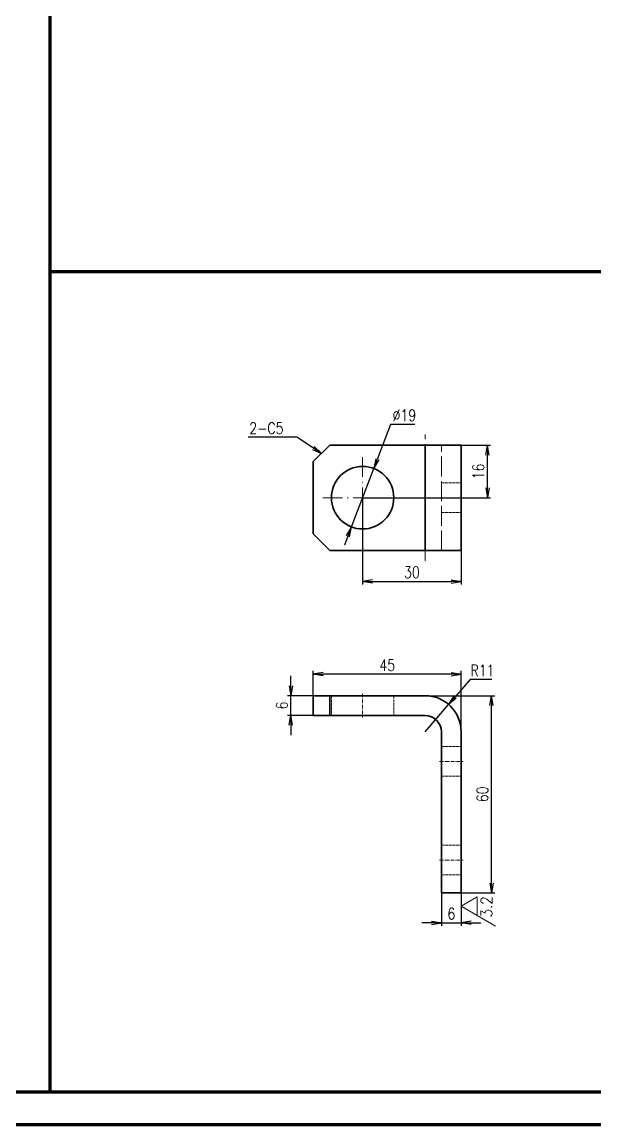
# Model space of a CAD drawing. Header units: millimetres. Extents: x 1333 to 104182, y -62616 to -5704.
# Drawn here: x 50951.2 to 51125.6, y -62616.3 to -62280.9 of the extents above; entities that cross this region are included whole.
import ezdxf
from ezdxf.enums import TextEntityAlignment as Align

# ---------------------------------------------------------------- set-up
doc = ezdxf.new("R2010")
doc.units = ezdxf.units.MM
doc.header["$LTSCALE"] = 0.5
doc.linetypes.add('DASHDOT', pattern=[18.5, 12, -3, 0.5, -3])
doc.linetypes.add('DASHED', pattern=[15, 12, -3])
for name, color, linetype in [('08', 1, 'Continuous'), ('11', 3, 'Continuous'), ('7标注层', 4, 'Continuous'), ('DIM', 7, 'Continuous')]:
    doc.layers.add(name, color=color, linetype=linetype)
doc.styles.add('KAI', font='simplex.shx', dxfattribs={"width": 0.8, "bigfont": 'extfont.shx'})
doc.styles.get("Standard").update_dxf_attribs({"font": 'simplex.shx'})
doc.dimstyles.new('KAI', dxfattribs={"dimtxt": 3.5, "dimasz": 3, "dimexe": 1, "dimexo": 0, "dimgap": 1, "dimtad": 1, "dimtoh": 1, "dimdsep": 46, "dimtxsty": 'KAI', "dimblk1": 'OPEN', "dimblk2": 'OPEN', "dimsah": 1, "dimcen": 0, "dimclrd": 7, "dimclre": 7, "dimclrt": 140, "dimazin": 2, "dimtfac": 0.7, "dimtix": 1, "dimtmove": 0, "dimatfit": 3, "dimldrblk": 'OPEN', "dimfxl": 0, "dimtvp": 1, "dimtolj": 2, "dimarcsym": 0})
doc.dimstyles.new('KAI-1', dxfattribs={"dimtxt": 3.5, "dimasz": 3, "dimexe": 1, "dimexo": 0, "dimgap": 1, "dimtad": 1, "dimtoh": 1, "dimdsep": 46, "dimtxsty": 'KAI', "dimblk1": 'OPEN', "dimblk2": 'OPEN', "dimsah": 1, "dimcen": 0, "dimclrd": 7, "dimclre": 7, "dimclrt": 140, "dimaunit": 1, "dimazin": 2, "dimtfac": 0.7, "dimtix": 1, "dimtmove": 0, "dimatfit": 3, "dimldrblk": 'OPEN', "dimfxl": 0, "dimtvp": 1, "dimtolj": 2, "dimarcsym": 0})

# ---------------------------------------------------------------- blocks, each defined once
blk = doc.blocks.new('_Open')
at = {"color": 0, "linetype": 'ByBlock', "lineweight": -2}
for p, q in [((-1, 0.17), (0, 0)), ((-1, -0.17), (0, 0)), ((0, 0), (-1, 0))]:
    blk.add_line(p, q, dxfattribs=at)
blk = doc.blocks.new('*D164')
at = {"layer": '7标注层', "color": 7, "lineweight": -2, "transparency": 16777216}
for p, q in [((51033.01, -62482.73), (51033.01, -62479.73)), ((51039.83, -62485.73), (51032.01, -62485.73)), ((51033.01, -62491.73), (51033.01, -62485.73)), ((51039.83, -62491.73), (51032.01, -62491.73)), ((51033.01, -62494.73), (51033.01, -62497.73))]:
    blk.add_line(p, q, dxfattribs=at)
at = {"layer": 'Defpoints', "color": 0, "transparency": 16777216}
for p in [(51033.01, -62485.73), (51039.83, -62485.73), (51039.83, -62491.73)]:
    blk.add_point(p, dxfattribs=at)
at = {"layer": '7标注层', "color": 7, "lineweight": -2, "transparency": 16777216, "xscale": 3, "yscale": 3, "zscale": 3}
for p, rotation in [((51033.01, -62485.73), 270), ((51033.01, -62491.73), 90)]:
    blk.add_blockref('_Open', p, dxfattribs=dict(at, rotation=rotation))
at = {"layer": '7标注层', "color": 140, "transparency": 16777216, "insert": (51030.26, -62488.73), "char_height": 3.5, "attachment_point": 5, "rotation": 90, "style": 'KAI'}
blk.add_mtext('\\A2;6', dxfattribs=at)
blk = doc.blocks.new('*D165')
at = {"layer": '7标注层', "color": 7, "lineweight": -2, "transparency": 16777216}
for p, q in [((51078.83, -62545.73), (51078.83, -62555.77)), ((51084.83, -62545.73), (51084.83, -62555.77)), ((51075.83, -62554.77), (51072.83, -62554.77)), ((51078.83, -62554.77), (51084.83, -62554.77)), ((51087.83, -62554.77), (51090.83, -62554.77))]:
    blk.add_line(p, q, dxfattribs=at)
at = {"layer": 'Defpoints', "color": 0, "transparency": 16777216}
for p in [(51078.83, -62545.73), (51084.83, -62545.73), (51084.83, -62554.77)]:
    blk.add_point(p, dxfattribs=at)
at = {"layer": '7标注层', "color": 7, "lineweight": -2, "transparency": 16777216, "xscale": 3, "yscale": 3, "zscale": 3}
blk.add_blockref('_Open', (51078.83, -62554.77), dxfattribs=at)
at = {"layer": '7标注层', "color": 7, "lineweight": -2, "transparency": 16777216, "xscale": 3, "yscale": 3, "zscale": 3, "rotation": 180}
blk.add_blockref('_Open', (51084.83, -62554.77), dxfattribs=at)
at = {"layer": '7标注层', "color": 140, "transparency": 16777216, "insert": (51081.83, -62552.02), "char_height": 3.5, "attachment_point": 5, "style": 'KAI'}
blk.add_mtext('\\A2;6', dxfattribs=at)
blk = doc.blocks.new('*D166')
at = {"layer": '7标注层', "color": 7, "lineweight": -2, "transparency": 16777216}
for p, q in [((51073.83, -62485.73), (51095.06, -62485.73)), ((51094.06, -62542.73), (51094.06, -62488.73)), ((51084.83, -62545.73), (51095.06, -62545.73))]:
    blk.add_line(p, q, dxfattribs=at)
at = {"layer": 'Defpoints', "color": 0, "transparency": 16777216}
for p in [(51073.83, -62485.73), (51094.06, -62485.73), (51084.83, -62545.73)]:
    blk.add_point(p, dxfattribs=at)
at = {"layer": '7标注层', "color": 7, "lineweight": -2, "transparency": 16777216, "xscale": 3, "yscale": 3, "zscale": 3}
for p, rotation in [((51094.06, -62485.73), 90), ((51094.06, -62545.73), 270)]:
    blk.add_blockref('_Open', p, dxfattribs=dict(at, rotation=rotation))
at = {"layer": '7标注层', "color": 140, "transparency": 16777216, "insert": (51091.31, -62515.73), "char_height": 3.5, "attachment_point": 5, "rotation": 90, "style": 'KAI'}
blk.add_mtext('\\A2;60', dxfattribs=at)
blk = doc.blocks.new('*D167')
at = {"layer": '7标注层', "color": 7, "lineweight": -2, "transparency": 16777216}
for p, q in [((51039.83, -62485.73), (51039.83, -62478.21)), ((51081.83, -62479.21), (51042.83, -62479.21)), ((51084.83, -62496.73), (51084.83, -62478.21))]:
    blk.add_line(p, q, dxfattribs=at)
at = {"layer": 'Defpoints', "color": 0, "transparency": 16777216}
for p in [(51039.83, -62479.21), (51039.83, -62485.73), (51084.83, -62496.73)]:
    blk.add_point(p, dxfattribs=at)
at = {"layer": '7标注层', "color": 7, "lineweight": -2, "transparency": 16777216, "xscale": 3, "yscale": 3, "zscale": 3, "rotation": 180}
blk.add_blockref('_Open', (51039.83, -62479.21), dxfattribs=at)
at = {"layer": '7标注层', "color": 7, "lineweight": -2, "transparency": 16777216, "xscale": 3, "yscale": 3, "zscale": 3}
blk.add_blockref('_Open', (51084.83, -62479.21), dxfattribs=at)
at = {"layer": '7标注层', "color": 140, "transparency": 16777216, "insert": (51062.33, -62476.46), "char_height": 3.5, "attachment_point": 5, "style": 'KAI'}
blk.add_mtext('\\A2;45', dxfattribs=at)
blk = doc.blocks.new('*D168')
at = {"layer": '7标注层', "color": 7, "lineweight": -2, "transparency": 16777216}
for p, q in [((51087.52, -62480.83), (51082.96, -62486.12)), ((51094.12, -62480.83), (51087.52, -62480.83)), ((51073.83, -62496.73), (51081.01, -62488.4))]:
    blk.add_line(p, q, dxfattribs=at)
at = {"layer": 'Defpoints', "color": 0, "transparency": 16777216}
for p in [(51081.01, -62488.4), (51073.83, -62496.73)]:
    blk.add_point(p, dxfattribs=at)
at = {"layer": '7标注层', "color": 7, "lineweight": -2, "transparency": 16777216, "xscale": 3, "yscale": 3, "zscale": 3, "rotation": 229.2692290931203}
blk.add_blockref('_Open', (51081.01, -62488.4), dxfattribs=at)
at = {"layer": '7标注层', "color": 140, "transparency": 16777216, "insert": (51091.32, -62478.08), "char_height": 3.5, "attachment_point": 5, "style": 'KAI'}
blk.add_mtext('\\A2;R11', dxfattribs=at)
blk = doc.blocks.new('*D174')
at = {"layer": '7标注层', "color": 7, "lineweight": -2, "transparency": 16777216}
for p, q in [((51054.83, -62425.53), (51054.83, -62451.96)), ((51084.83, -62441.53), (51084.83, -62451.96)), ((51057.83, -62450.96), (51081.83, -62450.96))]:
    blk.add_line(p, q, dxfattribs=at)
at = {"layer": 'Defpoints', "color": 0, "transparency": 16777216}
for p in [(51054.83, -62425.53), (51084.83, -62441.53), (51084.83, -62450.96)]:
    blk.add_point(p, dxfattribs=at)
at = {"layer": '7标注层', "color": 7, "lineweight": -2, "transparency": 16777216, "xscale": 3, "yscale": 3, "zscale": 3, "rotation": 180}
blk.add_blockref('_Open', (51054.83, -62450.96), dxfattribs=at)
at = {"layer": '7标注层', "color": 7, "lineweight": -2, "transparency": 16777216, "xscale": 3, "yscale": 3, "zscale": 3}
blk.add_blockref('_Open', (51084.83, -62450.96), dxfattribs=at)
at = {"layer": '7标注层', "color": 140, "transparency": 16777216, "insert": (51069.83, -62448.21), "char_height": 3.5, "attachment_point": 5, "style": 'KAI'}
blk.add_mtext('\\A2;30', dxfattribs=at)
blk = doc.blocks.new('*D175')
at = {"layer": '7标注层', "color": 7, "lineweight": -2, "transparency": 16777216}
for p, q in [((51084.83, -62409.53), (51093.81, -62409.53)), ((51092.81, -62422.53), (51092.81, -62412.53)), ((51054.83, -62425.53), (51093.81, -62425.53))]:
    blk.add_line(p, q, dxfattribs=at)
at = {"layer": 'Defpoints', "color": 0, "transparency": 16777216}
for p in [(51084.83, -62409.53), (51092.81, -62409.53), (51054.83, -62425.53)]:
    blk.add_point(p, dxfattribs=at)
at = {"layer": '7标注层', "color": 7, "lineweight": -2, "transparency": 16777216, "xscale": 3, "yscale": 3, "zscale": 3}
for p, rotation in [((51092.81, -62409.53), 90), ((51092.81, -62425.53), 270)]:
    blk.add_blockref('_Open', p, dxfattribs=dict(at, rotation=rotation))
at = {"layer": '7标注层', "color": 140, "transparency": 16777216, "insert": (51090.06, -62417.53), "char_height": 3.5, "attachment_point": 5, "rotation": 90, "style": 'KAI'}
blk.add_mtext('\\A2;16', dxfattribs=at)
blk = doc.blocks.new('*D176')
at = {"layer": '7标注层', "color": 7, "lineweight": -2, "transparency": 16777216}
for p, q in [((51063.36, -62403.2), (51059.29, -62413.85)), ((51070.76, -62403.2), (51063.36, -62403.2)), ((51051.44, -62434.4), (51058.22, -62416.65)), ((51050.37, -62437.2), (51049.29, -62440))]:
    blk.add_line(p, q, dxfattribs=at)
at = {"layer": 'Defpoints', "color": 0, "transparency": 16777216}
for p in [(51058.22, -62416.65), (51051.44, -62434.4)]:
    blk.add_point(p, dxfattribs=at)
at = {"layer": '7标注层', "color": 7, "lineweight": -2, "transparency": 16777216, "xscale": 3, "yscale": 3, "zscale": 3}
for p, rotation in [((51058.22, -62416.65), 249.0816084688533), ((51051.44, -62434.4), 69.08160846885326)]:
    blk.add_blockref('_Open', p, dxfattribs=dict(at, rotation=rotation))
at = {"layer": '7标注层', "color": 140, "transparency": 16777216, "insert": (51067.56, -62400.45), "char_height": 3.5, "attachment_point": 5, "style": 'KAI'}
blk.add_mtext('\\A2;∅19', dxfattribs=at)
blk = doc.blocks.new('ccd2')
at = {"color": 3, "lineweight": 13, "ltscale": 0.303109}
blk.add_line((53697.91, -20368.76), (53691.85, -20379.26), dxfattribs=at)
at = {"color": 3, "lineweight": 13, "ltscale": 0.141451}
for p, q in [((53697.91, -20368.76), (53700.74, -20373.66)), ((53700.74, -20373.66), (53695.08, -20373.66))]:
    blk.add_line(p, q, dxfattribs=at)
blk = doc.blocks.new('999')
at = {"color": 7, "lineweight": 70}
for p, q in [((75895, -11913.1), (73477, -11913.1)), ((75925, -11943.1), (73402, -11943.1))]:
    blk.add_line(p, q, dxfattribs=at)

msp = doc.modelspace()

# ---------------------------------------------------------------- linework, layer by layer
at = {"color": 7, "lineweight": 70}
for p, q in [((50959.587, -62032.279), (50959.587, -62606.279)), ((50959.587, -62356.672), (51254.067, -62356.672)), ((51394.067, -62606.279), (50588.067, -62606.279)), ((51404.067, -62616.279), (50563.067, -62616.279))]:
    msp.add_line(p, q, dxfattribs=at)
at = {"color": 1, "linetype": 'DASHDOT', "lineweight": 5}
for p, q in [((51073.828, -62444.726), (51073.828, -62406.325)), ((51054.828, -62413.175), (51054.828, -62437.875)), ((51067.178, -62425.525), (51042.478, -62425.525))]:
    msp.add_line(p, q, dxfattribs=at)
at = {"lineweight": 35, "ltscale": 0.176777}
for p, q in [((51039.828, -62414.525), (51044.828, -62409.525)), ((51044.828, -62441.525), (51039.828, -62436.525))]:
    msp.add_line(p, q, dxfattribs=at)
at = {"lineweight": 35}
for p, q in [((51073.828, -62409.525), (51044.828, -62409.525)), ((51073.828, -62441.525), (51073.828, -62409.525)), ((51084.828, -62409.525), (51084.828, -62441.525)), ((51039.828, -62436.525), (51039.828, -62414.525)), ((51073.828, -62441.525), (51044.828, -62441.525)), ((51073.828, -62485.732), (51044.828, -62485.732)), ((51073.828, -62491.732), (51044.828, -62491.732)), ((51078.828, -62496.732), (51078.828, -62545.732)), ((51084.828, -62496.732), (51084.828, -62545.732))]:
    msp.add_line(p, q, dxfattribs=at)
at = {"color": 2, "linetype": 'DASHED', "lineweight": 5}
for p, q in [((51073.828, -62409.525), (51073.828, -62441.525)), ((51078.828, -62441.525), (51078.828, -62409.525))]:
    msp.add_line(p, q, dxfattribs=at)
at = {"lineweight": 35, "ltscale": 0.275}
for p, q in [((51084.828, -62409.525), (51073.828, -62409.525)), ((51073.828, -62441.525), (51084.828, -62441.525))]:
    msp.add_line(p, q, dxfattribs=at)
at = {"color": 2, "linetype": 'DASHED', "lineweight": 5, "ltscale": 0.15}
for p, q in [((51078.828, -62421.025), (51084.828, -62421.025)), ((51078.828, -62421.025), (51084.828, -62421.025)), ((51078.828, -62430.025), (51084.828, -62430.025)), ((51078.828, -62430.025), (51084.828, -62430.025)), ((51044.828, -62485.732), (51044.828, -62491.732)), ((51045.328, -62485.732), (51045.328, -62491.732)), ((51064.328, -62485.732), (51064.328, -62491.732)), ((51078.828, -62501.232), (51084.828, -62501.232)), ((51078.828, -62510.232), (51084.828, -62510.232)), ((51078.828, -62531.232), (51084.828, -62531.232)), ((51078.828, -62540.232), (51084.828, -62540.232))]:
    msp.add_line(p, q, dxfattribs=at)
at = {"color": 1, "linetype": 'DASHDOT', "lineweight": 5, "ltscale": 0.179999}
for p, q in [((51078.228, -62425.525), (51085.428, -62425.525)), ((51078.228, -62505.732), (51085.428, -62505.732)), ((51078.228, -62535.732), (51085.428, -62535.732))]:
    msp.add_line(p, q, dxfattribs=at)
at = {"lineweight": 35, "ltscale": 0.15}
for p, q in [((51039.828, -62485.732), (51039.828, -62491.732)), ((51044.828, -62485.732), (51044.828, -62491.732)), ((51078.828, -62545.732), (51084.828, -62545.732))]:
    msp.add_line(p, q, dxfattribs=at)
at = {"lineweight": 35, "ltscale": 0.125}
for p, q in [((51044.828, -62485.732), (51039.828, -62485.732)), ((51044.828, -62491.732), (51039.828, -62491.732))]:
    msp.add_line(p, q, dxfattribs=at)
at = {"color": 1, "linetype": 'DASHDOT', "lineweight": 5, "ltscale": 0.180014}
msp.add_line((51054.828, -62485.132), (51054.828, -62492.332), dxfattribs=at)
at = {"color": 7, "lineweight": 35}
msp.add_line((51134.067, -62606.279), (50994.067, -62606.279), dxfattribs=at)
msp.add_line((51134.067, -62606.279), (50994.067, -62606.279), dxfattribs=at)
msp.add_line((51134.067, -62606.279), (50994.067, -62606.279), dxfattribs=at)
msp.add_line((51134.067, -62606.279), (50994.067, -62606.279), dxfattribs=at)
msp.add_line((51134.067, -62606.279), (50994.067, -62606.279), dxfattribs=at)
msp.add_line((51134.067, -62606.279), (50994.067, -62606.279), dxfattribs=at)
msp.add_line((51134.067, -62606.279), (50994.067, -62606.279), dxfattribs=at)
msp.add_line((51134.067, -62606.279), (50994.067, -62606.279), dxfattribs=at)
at = {"color": 3}
msp.add_lwpolyline([(50563.067, -62022.279), (51404.067, -62022.279), (51404.067, -62616.279), (50563.067, -62616.279)], close=True, dxfattribs=at)
msp.add_lwpolyline([(50563.067, -62022.279), (51404.067, -62022.279), (51404.067, -62616.279), (50563.067, -62616.279)], close=True, dxfattribs=at)
at = {"lineweight": 35}
msp.add_circle((51054.828, -62425.525), 9.5, dxfattribs=at)
for radius in [11, 5]:
    msp.add_arc((51073.828, -62496.732), radius, 0, 90, dxfattribs=at)
at = {"layer": '11'}
msp.add_lwpolyline([(50563.067, -62022.279), (51404.067, -62022.279), (51404.067, -62616.279), (50563.067, -62616.279)], close=True, dxfattribs=at)
msp.add_lwpolyline([(50563.067, -62022.279), (51404.067, -62022.279), (51404.067, -62616.279), (50563.067, -62616.279)], close=True, dxfattribs=at)

# ---------------------------------------------------------------- block references
at = {"layer": '08', "color": 55, "xscale": 0.3333333333430346, "yscale": 0.3333333333357587, "zscale": 0.3333333333333333}
msp.add_blockref('999', (26095.741, -58635.239), dxfattribs=at)
at = {"layer": '08', "color": 3, "rotation": 90}
msp.add_blockref('ccd2', (30716.07, -116247.677), dxfattribs=at)

# ---------------------------------------------------------------- texts
at = {"color": 3, "lineweight": 13, "width": 0.880907}
msp.add_text('3.2', height=3.5, rotation=90.00001, dxfattribs=at).set_placement((51094.278, -62553.197), (51094.278, -62546.737), align=Align.FIT)
at = {"layer": 'DIM', "color": 3, "insert": (51030.776, -62406.132), "char_height": 3.5, "attachment_point": 9, "style": 'KAI'}
msp.add_mtext('{\\Fsimplex,extfont|c134;2-C5}', dxfattribs=at)

# ---------------------------------------------------------------- dimensions: what is measured, and where the dimension line sits
at = {"layer": '7标注层', "color": 3}
dim = msp.add_diameter_dim_2p(p1=(51051.436, -62434.399), p2=(51058.22, -62416.651), dimstyle='KAI-1', dxfattribs=at)
dim.commit()
dim.dimension.update_dxf_attribs({"geometry": '*D176', "text_midpoint": (51067.561, -62403.2), "dimtype": 163})
for base, p1, p2, picture, middle in [((51092.811, -62409.525), (51054.828, -62425.525), (51084.828, -62409.525), '*D175', (51090.061, -62417.525)), ((51033.01, -62485.732), (51039.828, -62491.732), (51039.828, -62485.732), '*D164', (51030.26, -62488.732)), ((51094.065, -62485.732), (51084.828, -62545.732), (51073.828, -62485.732), '*D166', (51091.315, -62515.732))]:
    dim = msp.add_linear_dim(base=base, p1=p1, p2=p2, angle=90, dimstyle='KAI-1', dxfattribs=at)
    dim.commit()
    dim.dimension.update_dxf_attribs({"geometry": picture, "text_midpoint": middle})
for base, p1, p2, picture, middle in [((51084.828, -62450.956), (51054.828, -62425.525), (51084.828, -62441.525), '*D174', (51069.828, -62448.206)), ((51039.828, -62479.213), (51084.828, -62496.732), (51039.828, -62485.732), '*D167', (51062.328, -62476.463)), ((51084.828, -62554.769), (51078.828, -62545.732), (51084.828, -62545.732), '*D165', (51081.828, -62552.019))]:
    dim = msp.add_linear_dim(base=base, p1=p1, p2=p2, dimstyle='KAI-1', dxfattribs=at)
    dim.commit()
    dim.dimension.update_dxf_attribs({"geometry": picture, "text_midpoint": middle})
dim = msp.add_radius_dim(center=(51073.828, -62496.732), mpoint=(51081.006, -62488.396), dimstyle='KAI-1', dxfattribs=at)
dim.commit()
dim.dimension.update_dxf_attribs({"geometry": '*D168', "text_midpoint": (51091.319, -62480.832), "dimtype": 164})

# ---------------------------------------------------------------- leaders
at = {"layer": 'DIM', "annotation_type": 0, "has_hookline": 1, "hookline_direction": 1, "text_width": 10.8}
msp.add_leader([(51042.329, -62412.024), (51034.776, -62407.132), (51031.776, -62407.132)], dimstyle='KAI', override={"dimgap": 1, "dimtad": 1}, dxfattribs=at)

doc.saveas('drawing.dxf')
